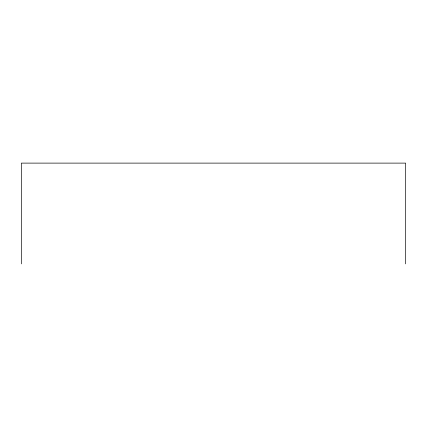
<?xml version="1.0" encoding="UTF-8"?>
<svg xmlns="http://www.w3.org/2000/svg" width="427" height="427" viewBox="0 0 427 427"><rect width="100%" height="100%" fill="white"/><g stroke="black" fill="none" stroke-linecap="round" stroke-linejoin="round"><path stroke-width="0.64" d="M405.65 263.886L405.65 163.114L21.35 163.114L21.35 263.886"/></g></svg>
